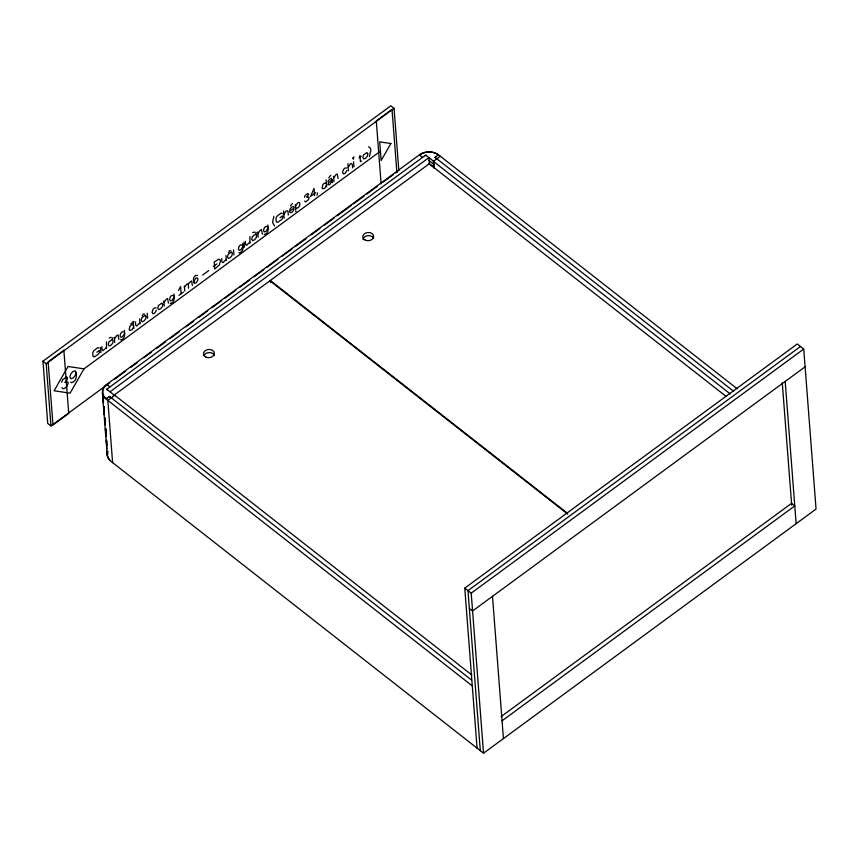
<?xml version="1.0" encoding="UTF-8"?>
<svg xmlns="http://www.w3.org/2000/svg" width="859" height="859" viewBox="0 0 859 859"><rect width="100%" height="100%" fill="white"/><g stroke="black" fill="none" stroke-linecap="round" stroke-linejoin="round"><path stroke-width="1.29" d="M105.786 429.253L106.355 429.071M102.597 392.681L102.65 391.543M103.08 398.909L103.134 397.771M103.316 402.023L103.37 400.885M103.799 408.24L103.853 407.102M104.036 411.354L104.089 410.215M104.272 414.467L104.326 413.329M104.755 420.685L104.809 419.546M104.991 423.798L105.045 422.66M105.474 430.026L105.528 428.888M105.711 433.14L105.764 431.991M105.947 436.243L106.011 435.105M106.43 442.471L106.484 441.333M106.666 445.585L106.72 444.447M106.903 448.699L106.967 447.55M108.76 396.912L110.113 396.901M425.033 155.586L426.386 155.586M289.429 211.346L289.998 209.005L291.652 207.094L293.638 206.525L294.165 207.867L289.429 211.346L290.288 212.688L292.135 212.227L294.1 209.446M76.226 372.473L75.388 375.254L73.262 377.885L70.996 378.712L69.88 377.133L70.621 374.18L72.779 371.593L75.205 370.809L76.226 372.473L76.494 375.931L75.678 379.42L73.573 381.901L71.544 382.652L70.663 382.137M193.554 282.203L195.637 278.391L197.237 277.811L198.021 278.917L197.495 281L195.981 282.826L194.274 283.373L193.361 279.766L193.941 277.307L195.422 275.556L197.463 275.395M369.391 156.521L370.895 150.207L370.336 148.178L368.64 146.717M105.979 432.635L106.033 432.367A13.315 10.05 -4.4 0 1 105.517 429.038M156.542 310.228L154.652 313.17L152.881 313.76L152.086 312.354L152.945 309.433L154.287 308.005L156.188 307.844M347.015 170.383L345.135 173.314L343.353 173.915L342.569 172.498L343.417 169.577L344.77 168.149L346.66 167.988M133.639 326.935L131.867 329.899L129.666 330.414L129.183 329.384L129.988 326.27L131.287 324.895L133.478 324.874M326.506 185.319L324.734 188.282L322.544 188.797L322.061 187.777L322.866 184.653L324.154 183.278L326.356 183.268M352.555 158.271L353.822 156.972L353.371 159.291M273.892 216.328L272.528 222.417L274.633 226.089M61.687 382.352L62.61 379.753L66.615 376.811L67.593 378.024L66.787 380.397L64.908 382.362L66.884 381.557L68.28 382.62L67.206 385.852L65.338 387.946L63.147 388.837L61.923 387.624M304.473 197.334L305.128 195.498L307.952 193.425L308.628 194.284L306.749 197.345L308.134 196.775L309.122 197.527L308.37 199.803L305.503 201.908L304.644 201.049M295.475 206.364L297.686 202.767L299.308 202.445L299.941 203.916L299.501 206.053L298.009 207.91L295.614 208.168M327.816 181.754L329.169 179.628L331.477 178.318L332.573 182.527M124.576 333.41L122.526 336.76L120.797 337.233L120.045 335.848L120.657 333.528L122.01 331.875L124.458 331.918M174.119 297.031L172.068 300.382L170.34 300.843L169.599 299.469L170.211 297.15L171.564 295.496L174.001 295.539M242.914 246.512L240.874 249.872L239.146 250.334L238.394 248.949L239.006 246.63L240.359 244.976L242.807 245.03M268.04 228.075L265.989 231.425L264.261 231.887L263.509 230.513L264.121 228.193L265.485 226.54L267.922 226.583M283.899 214.567L285.864 211.271L287.089 210.713L288.044 211.754L288.291 215.04M348.206 167.344L350.171 164.058L351.395 163.489L352.351 164.541L352.609 167.827M114.44 338.994L116.599 335.708L118.027 334.913L118.896 339.423M163.983 302.615L166.152 299.329L167.58 298.535L168.439 303.044M257.904 233.659L260.062 230.373L261.49 229.578L262.36 234.088M333.646 178.038L335.815 174.753L337.233 173.969L338.102 178.468M188.583 288.259L188.314 284.748L189.227 282.718L191.632 280.968L192.384 285.467M142.207 315.94L143.281 314.04L144.559 314.211M228.505 252.578L229.578 250.678L230.856 250.849M332.218 181.066L329.588 184.717L327.88 184.696L328.825 182.57L332.111 179.66M83.989 368.855L70.084 393.154L54.128 390.781L68.033 366.482L83.989 368.855L380.43 151.195M184.438 287.314L186.704 284.179L187.788 283.792L188.314 284.748M178.543 290.482L180.583 286.455L181.142 293.714M316.992 195.304L317.54 192.953M112.304 339.455L113.163 340.883L112.754 343.074L111.036 345.2L109.168 345.941L108.245 344.491L108.868 341.979L112.304 339.455L112.722 337.737M255.767 234.12L256.626 235.549L256.218 237.739L254.5 239.854L252.632 240.606L251.719 239.156L252.331 236.644L255.767 234.12L256.186 232.402M106.376 347.455L103.112 350.697L102.146 349.881L101.888 346.596M139.942 322.812L136.667 326.055L135.701 325.239L135.454 321.953M226.239 259.45L222.964 262.693L221.998 261.877L221.751 258.591M249.84 242.12L246.576 245.352L245.61 244.547L245.352 241.261M290.46 205.935L292.457 203.443M328.718 177.834L330.726 175.354M435.674 157.873L435.019 157.358L438.305 154.953L437.693 154.502A13.315 10.05 -4.4 0 0 420.158 154.577L420.094 155.49M361.703 161.073L360.458 161.621L359.889 155.468M437.661 155.415L437.693 154.502M471.537 680.038L109.469 396.386L106.183 398.801L105.614 398.318A13.315 10.05 -4.4 0 1 106.28 385.036L106.892 384.553L109.941 386.937M109.308 383.135L50.971 425.978L47.739 423.444L42.95 361.209L390.813 105.797L394.045 108.331L398.834 170.565M50.971 425.978L46.182 363.744L394.045 108.331M130.793 323.854L133.993 321.502M359.051 157.841L361.252 156.22M213.322 266.537L216.93 263.885M96.799 352.254L99.343 350.386L99.515 352.587L98.313 354.209L94.479 356.839L93.008 356.474L92.718 352.77L93.985 350.515L97.808 347.648L99.15 347.949M280.023 217.724L282.579 215.856L282.74 218.057L281.548 219.679L277.704 222.309L276.233 221.933L275.954 218.24L277.221 215.985L281.043 213.107L282.386 213.419M202.649 275.052L208.705 270.596M315.747 192.663L310.464 196.539L314.04 188.465L314.598 195.723M178.908 295.356L183.386 292.071M114.709 379.173L125.511 371.238M130.912 367.276L137.397 362.519M143.872 357.763L151.442 352.201M156.843 348.239L165.486 341.893M169.803 338.725L179.531 331.585M186.006 326.817L193.565 321.266M198.977 317.304L207.61 310.958M211.937 307.79L221.654 300.65M224.897 298.266L235.699 290.331M240.026 287.164L249.744 280.023M254.071 276.856L263.788 269.715M267.031 267.332L277.833 259.397M282.16 256.229L291.877 249.089M295.12 246.705L305.922 238.781M311.323 234.808L319.967 228.462M324.294 225.294L334.011 218.154M337.254 215.77L351.299 205.462M353.457 203.873L364.259 195.949M366.417 194.359L377.23 186.424M382.631 182.462L393.433 174.527M395.591 172.938L397.749 171.36M109.984 391.811L428.963 157.605L429.479 164.219M113.173 395.849L269.909 280.775L567.82 514.165M270.467 282.557L270.306 280.485L429.199 163.822L726.059 396.386M433.892 167.988L433.376 161.363L440.345 156.252M477.067 748.135L464.762 588.114L797.281 343.965L803.734 349.033L816.05 509.054L483.531 753.203L110.768 461.176A13.594 10.254 -4.4 0 1 107.762 451.265M800.502 346.499L467.983 590.648L480.299 750.669M483.531 753.203L471.215 593.172L803.734 349.033M805.108 366.814L472.579 610.953L469.358 608.43M501.001 716.685L791.536 503.363L794.768 505.897L502.075 720.798M420.158 154.577L419.503 155.028L422.553 157.412M106.28 385.036L107.482 385.015M106.817 398.329L105.689 398.383M252.707 232.617L254.855 232.048M109.243 337.952L111.391 337.383M435.717 156.843L435.019 157.358L733.704 391.36M107.461 388.762L106.752 389.277L107.407 389.793M249.958 236.472L249.926 243.215M106.495 341.807L106.462 348.55M737.194 388.794L438.498 154.803A13.594 10.254 -4.4 0 0 419.321 154.888L106.709 384.413A13.594 10.254 -4.4 0 0 105.979 398.952L472.278 685.911M433.376 161.363L730.225 393.916M428.684 160.311L433.816 164.327M428.92 163.414L434.053 167.441L433.58 161.213L425.731 155.071L106.752 389.277L114.601 395.419M270.306 280.485L567.165 513.048M464.762 588.114L471.215 593.172M471.859 675.002L114.795 395.28L107.826 400.391L112.615 462.625M42.95 361.209L46.182 363.744M264.11 234.239L264.497 234.571C268.813 233.487 268.448 228.462 267.804 225.047M238.995 252.686L239.371 253.018C243.688 251.934 243.333 246.898 242.689 243.484M170.189 303.195L170.576 303.528C174.892 302.443 174.538 297.418 173.883 294.003M120.647 339.573L121.033 339.906C125.339 338.822 124.984 333.797 124.34 330.382M785.19 381.428L796.143 523.668M782.27 382.889L791.687 505.189M492.497 596.339L503.438 738.579M396.879 172.466L392.015 109.351L376.285 120.904L381.138 184.019M353.554 161.728L353.951 166.839M347.916 163.65L348.475 170.855M333.517 176.396L333.915 181.55M326.087 179.778L326.624 186.886M295.335 204.549L295.893 211.786M283.61 210.874L284.168 218.079M257.775 232.005L258.172 237.159M243.999 242.163L244.396 247.274M233.53 249.851L233.927 254.962M225.938 255.52L226.325 260.545M184.331 285.907L184.728 291.083M163.854 300.961L164.252 306.115M147.233 313.213L147.63 318.324M139.641 318.882L140.028 323.907M133.209 321.395L133.757 328.503M114.311 337.34L114.709 342.494M100.535 347.498L100.933 352.609M102.425 393.035L107.214 455.27M110.403 460.553A13.315 10.05 -4.4 0 1 109.877 460.048M109.394 459.511A13.315 10.05 -4.4 0 1 107.976 457.16M107.751 456.537A13.315 10.05 -4.4 0 1 107.783 451.963M107.74 454.046A13.315 10.05 -4.4 0 1 107.192 451.469M363.013 239.747A5.433 4.102 -4.4 0 1 367.942 235.645A5.433 4.102 -4.4 0 1 373.74 238.63M105.12 422.306A13.315 10.05 -4.4 0 1 105.152 417.732M105.195 424.776A13.315 10.05 -4.4 0 1 105.217 421.501M103.424 398.039A13.315 10.05 -4.4 0 1 102.876 395.462M103.445 400.519A13.315 10.05 -4.4 0 1 103.477 395.956M106.87 446.551A13.315 10.05 -4.4 0 1 106.892 443.276M107.053 442.224A13.315 10.05 -4.4 0 1 106.387 440.334M107.021 444.715A13.315 10.05 -4.4 0 1 106.656 440.162M106.097 429.768A13.315 10.05 -4.4 0 1 105.818 429.156M203.959 355.637A5.433 4.102 -4.4 0 1 209.36 352.566A5.433 4.102 -4.4 0 1 214.449 355.594M103.52 402.989A13.315 10.05 -4.4 0 1 103.542 399.714M104.422 407.993A13.315 10.05 -4.4 0 1 103.928 406.747M106.044 436.576A13.315 10.05 -4.4 0 1 106.054 434.6M104.379 410.484A13.315 10.05 -4.4 0 1 103.907 406.597M104.401 412.975A13.315 10.05 -4.4 0 1 104.433 408.401M104.368 414.79A13.315 10.05 -4.4 0 1 104.379 412.814M105.099 419.826A13.315 10.05 -4.4 0 1 104.605 417.904M106.076 434.751A13.315 10.05 -4.4 0 1 106.108 430.176M220.505 260.943L219.346 265.012L214.75 269.039L214.224 262.124L218.261 259.418L219.732 259.289L220.505 260.943M146.084 316.713L145.676 318.904L143.947 321.019L142.089 321.771L141.166 320.321L141.789 317.809L145.225 315.285L146.084 316.713M162.716 304.505L162.308 306.695L160.579 308.811L158.722 309.562L157.798 308.113L158.41 305.6L161.846 303.077L162.716 304.505M232.381 253.351L231.973 255.542L230.244 257.657L228.387 258.409L227.463 256.959L228.086 254.447L231.522 251.923L232.381 253.351M367.77 153.944L367.362 156.134L365.633 158.26L363.776 159.001L362.852 157.551L363.475 155.039L366.911 152.515L367.77 153.944M390.888 143.517L381.149 160.536L379.71 141.864L390.888 143.517M63.867 350.279L48.136 361.832L52.99 424.958L68.731 413.404L63.867 350.279M365.311 240.176A5.433 4.102 -4.4 0 0 373.633 236.59A5.433 4.102 -4.4 0 0 365.666 233.057A5.433 4.102 -4.4 0 0 365.311 240.176M206.02 357.14A5.433 4.102 -4.4 0 0 214.331 353.543A5.433 4.102 -4.4 0 0 206.375 350.01A5.433 4.102 -4.4 0 0 206.02 357.14"/></g></svg>
